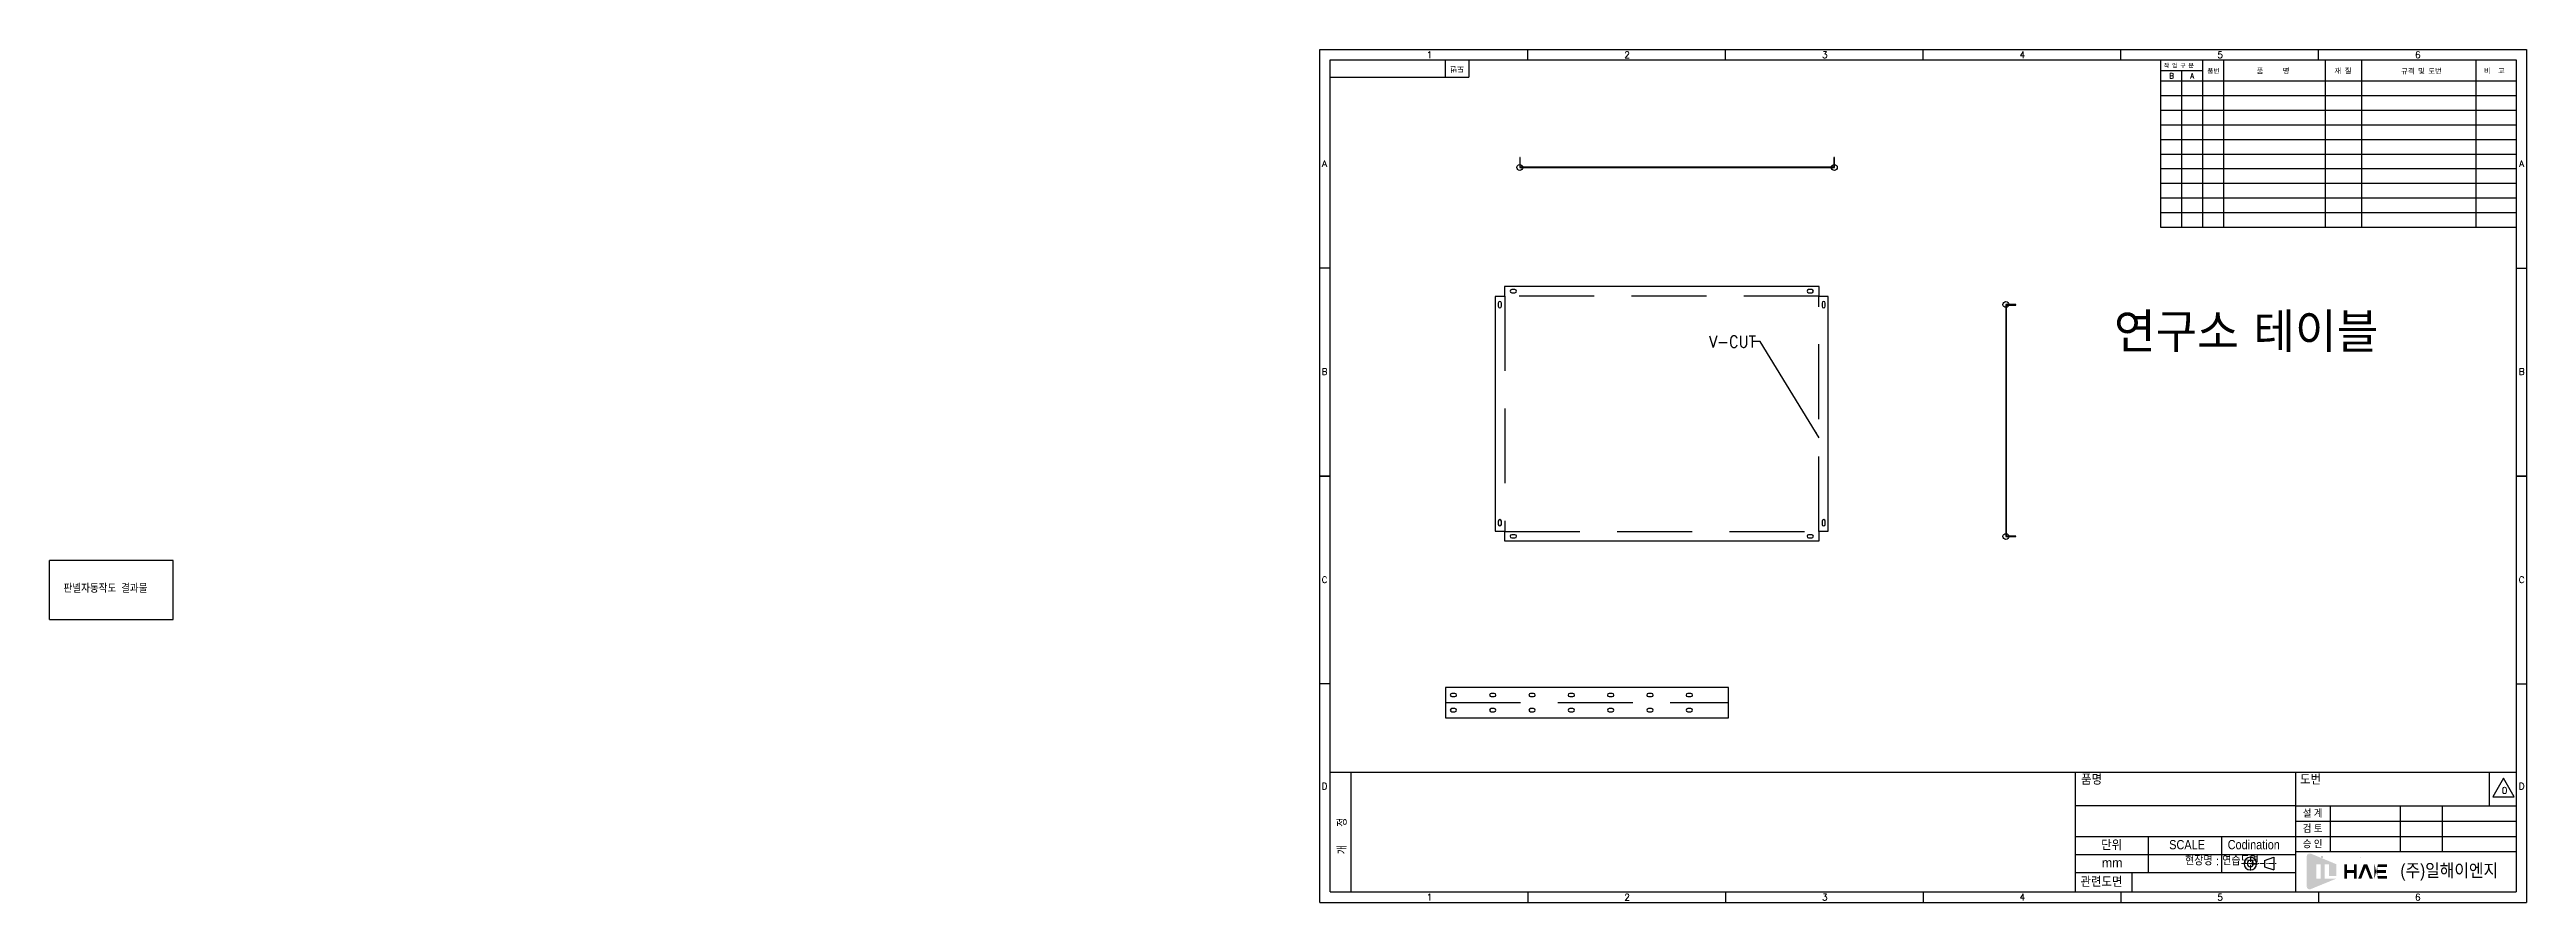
# Model space of a CAD drawing. Header units: millimetres. Extents: x -3500 to 40799, y -720 to 1450.
# Drawn here: x -3500 to 2799, y -720 to 1450 of the extents above; entities that cross this region are included whole.
import ezdxf
from ezdxf.enums import TextEntityAlignment as Align

# ---------------------------------------------------------------- set-up
doc = ezdxf.new("R2010")
doc.units = ezdxf.units.MM
for name, pattern in [('CENTER', [50.8, 31.75, -6.35, 6.35, -6.35]), ('CENTERX2', [101.6, 63.5, -12.7, 12.7, -12.7]), ('HIDDEN', [9.525, 6.35, -3.175])]:
    doc.linetypes.add(name, pattern=pattern)
for name, color, linetype in [('1', 3, 'Continuous'), ('22', 4, 'HIDDEN'), ('레이져', 7, 'Continuous')]:
    doc.layers.add(name, color=color, linetype=linetype)
for name, color, linetype, lineweight in [('1Visible-Basic', 3, 'Continuous', 25), ('3Centerline', 1, 'CENTER', 13), ('Layer1', 1, 'CENTERX2', 25)]:
    doc.layers.add(name, color=color, linetype=linetype, lineweight=lineweight)
doc.styles.add('ADESK1', font='romans.shx', dxfattribs={"width": 0.9, "height": 2.47, "bigfont": 'bigfont.shx'})
doc.styles.add('GHS', font='romans.shx', dxfattribs={"width": 0.9, "height": 2.7, "bigfont": 'ghs.shx'})
doc.styles.add('LGIS', font='gss.shx', dxfattribs={"width": 0.9, "height": 41, "bigfont": 'GHS.SHX'})
doc.styles.add('SIMPLEX', font='simplex.shx', dxfattribs={"bigfont": 'GSM.SHX'})
doc.dimstyles.get("Standard").update_dxf_attribs({"dimtxt": 2.5, "dimasz": 2.5, "dimexe": 1.25, "dimexo": 0.625, "dimtad": 1, "dimcen": 2.5, "dimazin": 3, "dimtfac": 1, "dimtmove": 0, "dimatfit": 3})

# ---------------------------------------------------------------- blocks, each defined once
blk = doc.blocks.new('8x16_horizontal')
at = {"layer": '레이져', "ltscale": 10}
blk.add_lwpolyline([(4, 4), (-4, 4, 1), (-4, -4), (4, -4, 1)], format="xyb", close=True, dxfattribs=at)
blk = doc.blocks.new('8x16_vertical')
at = {"layer": '레이져', "ltscale": 10}
blk.add_lwpolyline([(-4, 4), (-4, -4, 1), (4, -4), (4, 4, 1)], format="xyb", close=True, dxfattribs=at)
blk = doc.blocks.new('drawings_frame')
at = {"linetype": 'Continuous'}
h = blk.add_hatch(color=7, dxfattribs=at)
edge = h.paths.add_edge_path()
edge.add_line((5725, 283), (5874, 221))
edge.add_line((5874, 221), (5874, 154))
edge.add_line((5874, 154), (5831, 154))
edge.add_line((5831, 154), (5831, 221))
edge.add_line((5831, 221), (5806, 221))
edge.add_line((5806, 221), (5806, 138))
edge.add_line((5806, 138), (5874, 138))
edge.add_line((5874, 138), (5725, 77))
edge.add_arc((5719, 92), 16.3, 180, 291.4286, ccw=False)
edge.add_line((5703, 92), (5703, 267))
edge.add_arc((5719, 267), 16.3, 68.5714, 180, ccw=False)
h.paths.add_polyline_path([(5784, 138), (5784, 221), (5759, 221), (5759, 138)], flags=17)
blk.add_hatch(color=7, dxfattribs=at).paths.add_polyline_path([(5935, 171), (5975, 171), (5975, 138), (5991, 138), (5991, 221), (5975, 221), (5975, 188), (5935, 188), (5935, 221), (5919, 221), (5919, 138), (5935, 138)])
h = blk.add_hatch(color=7, dxfattribs=at)
h.paths.add_polyline_path([(6167, 205), (6167, 221), (6094, 221), (6094, 138), (6167, 138), (6167, 154), (6111, 154), (6111, 171), (6160, 171), (6160, 188), (6111, 188), (6111, 205)])
edge = h.paths.add_edge_path(flags=16)
edge.add_line((6114, 221), (6094, 221))
edge.add_line((6114, 138), (6094, 138))
at = {"layer": 'Layer1'}
blk.add_hatch(color=1, dxfattribs=at).paths.add_polyline_path([(6067, 138), (6084, 138), (6052, 221), (6032, 221), (6000, 138), (6018, 138), (6042, 201)])
at = {"color": 3, "linetype": 'Continuous'}
for p, q in [((0, 4930), (6972, 4930)), ((0, 0), (0, 4930)), ((6972, 4930), (6972, 0)), ((5637, 754), (5637, 61)), ((6759, 558), (6759, 753)), ((5637, 558), (4366, 558)), ((5637, 294), (6912, 294)), ((0, 0), (6972, 0))]:
    blk.add_line(p, q, dxfattribs=at)
at = {"color": 7, "linetype": 'Continuous'}
for p, q in [((61, 4870), (6912, 4870)), ((61, 61), (61, 4870)), ((6912, 4870), (6912, 61)), ((61, 754), (6912, 754)), ((182, 61), (182, 754)), ((4366, 61), (4366, 754)), ((61, 61), (6912, 61))]:
    blk.add_line(p, q, dxfattribs=at)
at = {"color": 3}
for p, q in [((725, 4870), (725, 4770)), ((861, 4870), (861, 4770)), ((1203, 4870), (1203, 4930)), ((2344, 4870), (2344, 4930)), ((3486, 4870), (3486, 4930)), ((4628, 4870), (4628, 4930)), ((5770, 4870), (5770, 4930)), ((61, 3667), (0, 3667)), ((6912, 3667), (6972, 3667)), ((61, 2465), (0, 2465)), ((6912, 2465), (6972, 2465)), ((61, 1263), (0, 1263)), ((6912, 1263), (6972, 1263)), ((5637, 558), (6912, 558)), ((5637, 470), (6912, 470)), ((5840, 294), (5840, 558)), ((6242, 558), (6242, 294)), ((6485, 558), (6485, 294)), ((4366, 382), (6912, 382)), ((4789, 171), (4789, 382)), ((5212, 171), (5212, 382)), ((4366, 277), (5637, 277)), ((5637, 171), (4366, 171)), ((4693, 171), (4693, 61)), ((1203, 61), (1203, 0)), ((2344, 61), (2344, 0)), ((3486, 61), (3486, 0)), ((4628, 61), (4628, 0)), ((5770, 61), (5770, 0))]:
    blk.add_line(p, q, dxfattribs=at)
for p, q in [((0, 2465), (61, 2465)), ((6972, 2465), (6912, 2465))]:
    blk.add_line(p, q)
at = {"color": 5}
for p, q in [((5792, 261), (5790, 261)), ((6016, 261), (6015, 261))]:
    blk.add_line(p, q, dxfattribs=at)
at = {"color": 3}
blk.add_lwpolyline([(6901, 611), (6839, 718), (6777, 611)], close=True, dxfattribs=at)
at = {"layer": '1'}
for p, q in [((4858, 4870), (4858, 3903)), ((5100, 4870), (5100, 3903)), ((5221, 4870), (5221, 3903)), ((5810, 4870), (5810, 3903)), ((6020, 4870), (6020, 3903)), ((6679, 4870), (6679, 3903)), ((61, 4770), (861, 4770)), ((4858, 4809), (5100, 4809)), ((4858, 4749), (6912, 4749)), ((4979, 4809), (4979, 3903)), ((4858, 4664), (6912, 4664)), ((4858, 4580), (6912, 4580)), ((4858, 4495), (6912, 4495)), ((4858, 4411), (6912, 4411)), ((4858, 4326), (6912, 4326)), ((4858, 4242), (6912, 4242)), ((4858, 4157), (6912, 4157)), ((4858, 4072), (6912, 4072)), ((4858, 3988), (6912, 3988)), ((4858, 3903), (6912, 3903))]:
    blk.add_line(p, q, dxfattribs=at)
at = {"layer": '1Visible-Basic'}
for p, q in [((5458, 243), (5513, 261)), ((5458, 243), (5458, 207)), ((5458, 207), (5513, 188)), ((5513, 261), (5513, 188))]:
    blk.add_line(p, q, dxfattribs=at)
for major_axis in [(25.7, 25.7), (12.9, 12.9)]:
    blk.add_ellipse((5377, 225), major_axis=major_axis, ratio=1, start_param=5.497787, end_param=11.780972, dxfattribs=at)
at = {"layer": '3Centerline'}
for p, q in [((5330, 225), (5526, 225)), ((5377, 266), (5377, 184))]:
    blk.add_line(p, q, dxfattribs=at)
at = {"color": 3, "style": 'ADESK1'}
for s, p in [('1', (634, 4881)), ('2', (1776, 4881)), ('3', (2918, 4881)), ('4', (4060, 4881)), ('5', (5202, 4881)), ('6', (6344, 4881)), ('A', (28, 4252)), ('A', (6944, 4252)), ('B', (28, 3050)), ('B', (6944, 3050)), ('C', (28, 1847)), ('C', (6944, 1847)), ('D', (28, 654)), ('D', (6944, 654)), ('1', (634, 12)), ('2', (1776, 12)), ('3', (2918, 12)), ('4', (4060, 12)), ('5', (5202, 12)), ('6', (6344, 12))]:
    blk.add_text(s, height=37.3, dxfattribs=at).set_placement(p, align=Align.CENTER)
at = {"linetype": 'Continuous', "ltscale": 10, "style": 'GHS'}
for s, height, rotation, p in [('도번', 31.6, 180, (834, 4835)), ('개   정', 47.4, 90, (156, 279))]:
    blk.add_text(s, height=height, rotation=rotation, dxfattribs=at).set_placement(p)
for s, height, p in [('작 업 구 분', 24.1, (4877, 4824)), ('B', 29.7, (4909, 4763)), ('A', 29.7, (5029, 4763)), ('품번', 27.4, (5128, 4790)), ('품     명', 30.1, (5413, 4789)), ('재 질', 30.1, (5863, 4789)), ('규격 및 도번', 30.1, (6248, 4788)), ('비  고', 30.1, (6727, 4789))]:
    blk.add_text(s, height=height, dxfattribs=at).set_placement(p)
at = {"color": 3}
for s, height, style, p in [('0', 37.5, 'SIMPLEX', (6830, 629)), ('mm', 53.5, 'LGIS', (4519, 203))]:
    blk.add_text(s, height=height, dxfattribs=dict(at, style=style)).set_placement(p)
at = {"color": 3, "attachment_point": 1, "style": 'LGIS'}
for s, insert, char_height in [('{\\fGulim|b0|i0|c129|p50;품명}', (4399, 740), 53.52), ('{\\fGulim|b0|i0|c129|p50;도번}', (5664, 740), 53.52), ('{\\fGulim|b0|i0|c129|p50;설 계}', (5680, 538), 42.82), ('{\\fGulim|b0|i0|c129|p50;검 토}', (5680, 450), 42.82), ('{\\fGulim|b0|i0|c129|p50;단위}', (4515, 361), 53.52), ('{\\fGulim|b0|i0|c129|p50;SCALE}', (4908, 361), 53.52), ('{\\fGulim|b0|i0|c129|p50;Codination}', (5246, 361), 53.52), ('{\\fGulim|b0|i0|c129|p50;승 인}', (5680, 361), 42.82), ('{\\fGulim|b0|i0|c129|p50;관련도면}', (4396, 149), 53.52)]:
    blk.add_mtext(s, dxfattribs=dict(at, insert=insert, char_height=char_height))
at = {"color": 7, "insert": (6244, 223), "char_height": 74.62, "attachment_point": 1, "style": 'LGIS'}
blk.add_mtext('{\\fHYHeadLine-Medium|b0|i0|c129|p18;(주)일해이엔지}', dxfattribs=at)

msp = doc.modelspace()

# ---------------------------------------------------------------- linework, layer by layer
for p, q in [((240, 1175), (238.8, 1175)), ((238.8, 1175), (238.8, 1150)), ((238.8, 1150), (1038.8, 1150)), ((240, 1175), (240, 1175)), ((240, 1151.2), (240, 1175)), ((1037.6, 1151.2), (240, 1151.2)), ((1038.8, 1175), (1037.6, 1175)), ((1037.6, 1175), (1037.6, 1151.2)), ((1038.8, 1150), (1038.8, 1175)), ((200, 822), (176.5, 822)), ((176.5, 822), (176.5, 225)), ((1000, 847), (200, 847)), ((200, 847), (200, 822)), ((1000, 822), (1000, 847)), ((1023.5, 822), (1000, 822)), ((1023.5, 225), (1023.5, 822)), ((1500, 801.2), (1475, 801.2)), ((1475, 801.2), (1475, 211.2)), ((1476.2, 212.4), (1476.2, 800)), ((1476.2, 800), (1500, 800)), ((1500, 800), (1500, 801.2)), ((1500, 800), (1500, 800)), ((176.5, 225), (200, 225)), ((200, 225), (200, 200)), ((200, 200), (200, 200)), ((200, 200), (1000, 200)), ((1000, 200), (1000, 225)), ((1000, 225), (1023.5, 225)), ((1475, 211.2), (1500, 211.2)), ((1500, 212.4), (1476.2, 212.4)), ((1500, 211.2), (1500, 212.4)), ((770, -173), (50, -173)), ((50, -173), (50, -250)), ((770, -250), (770, -173)), ((50, -250), (770, -250))]:
    msp.add_line(p, q)
at = {"linetype": 'Continuous', "lineweight": 25}
for p, q in [((-3185.54, 150), (-3500, 150)), ((-3500, 0), (-3500, 150)), ((-3185.54, 0), (-3185.54, 150)), ((-3500, 0), (-3185.54, 0))]:
    msp.add_line(p, q, dxfattribs=at)
at = {"color": 7}
for centre in [(238.8, 1150), (1038.8, 1150), (1475, 801.2), (1475, 211.2)]:
    msp.add_circle(centre, 7.5, dxfattribs=at)
at = {"layer": '22', "ltscale": 30}
for p, q in [((999.25, 822.75), (200.75, 822.75)), ((200.75, 822.75), (200.75, 224.25)), ((999.25, 224.25), (999.25, 822.75)), ((200.75, 224.25), (200.75, 224.25)), ((200.75, 224.25), (999.25, 224.25)), ((50, -211.5), (770, -211.5))]:
    msp.add_line(p, q, dxfattribs=at)

# ---------------------------------------------------------------- block references
at = {"xscale": 0.44016227180527384, "yscale": 0.44016227180527384}
msp.add_blockref('drawings_frame', (-270, -720, 0.44), dxfattribs=at)
for name, p in [('8x16_horizontal', (222.5, 835.25, 1)), ('8x16_horizontal', (977.5, 835.25, 1)), ('8x16_vertical', (188.25, 801, 1)), ('8x16_vertical', (1011.75, 801, 1)), ('8x16_vertical', (188.25, 246, 1)), ('8x16_vertical', (1011.75, 246, 1)), ('8x16_horizontal', (222.5, 211.75, 1)), ('8x16_horizontal', (977.5, 211.75, 1))]:
    msp.add_blockref(name, p)
at = {"layer": '레이져'}
for p in [(70, -192.25, 1), (170, -192.25, 1), (270, -192.25, 1), (370, -192.25, 1), (470, -192.25, 1), (570, -192.25, 1), (670, -192.25, 1), (70, -230.75, 1), (170, -230.75, 1), (270, -230.75, 1), (370, -230.75, 1), (470, -230.75, 1), (570, -230.75, 1), (670, -230.75, 1)]:
    msp.add_blockref('8x16_horizontal', p, dxfattribs=at)

# ---------------------------------------------------------------- texts
at = {"style": 'LGIS'}
for s, height, p in [('연구소 테이블', 100, (1750, 650)), ('현장명 : 연습도면', 22.008, (1930.81, -631.97))]:
    msp.add_text(s, height=height, dxfattribs=at).set_placement(p, align=Align.BOTTOM_LEFT)
at = {"color": 2, "linetype": 'Continuous', "style": 'GHS', "width": 0.9}
msp.add_text('판넬자동작도 결과물', height=20, dxfattribs=at).set_placement((-3464.38, 68.39))
at = {"color": 2, "insert": (720, 722), "char_height": 30, "attachment_point": 1, "style": 'GHS'}
msp.add_mtext('V-CUT', dxfattribs=at)

# ---------------------------------------------------------------- leaders
at = {"color": 3}
msp.add_leader([(1000, 462), (850, 707), (830, 707)], dimstyle='Standard', override={"dimasz": 15}, dxfattribs=at)

doc.saveas('drawing.dxf')
